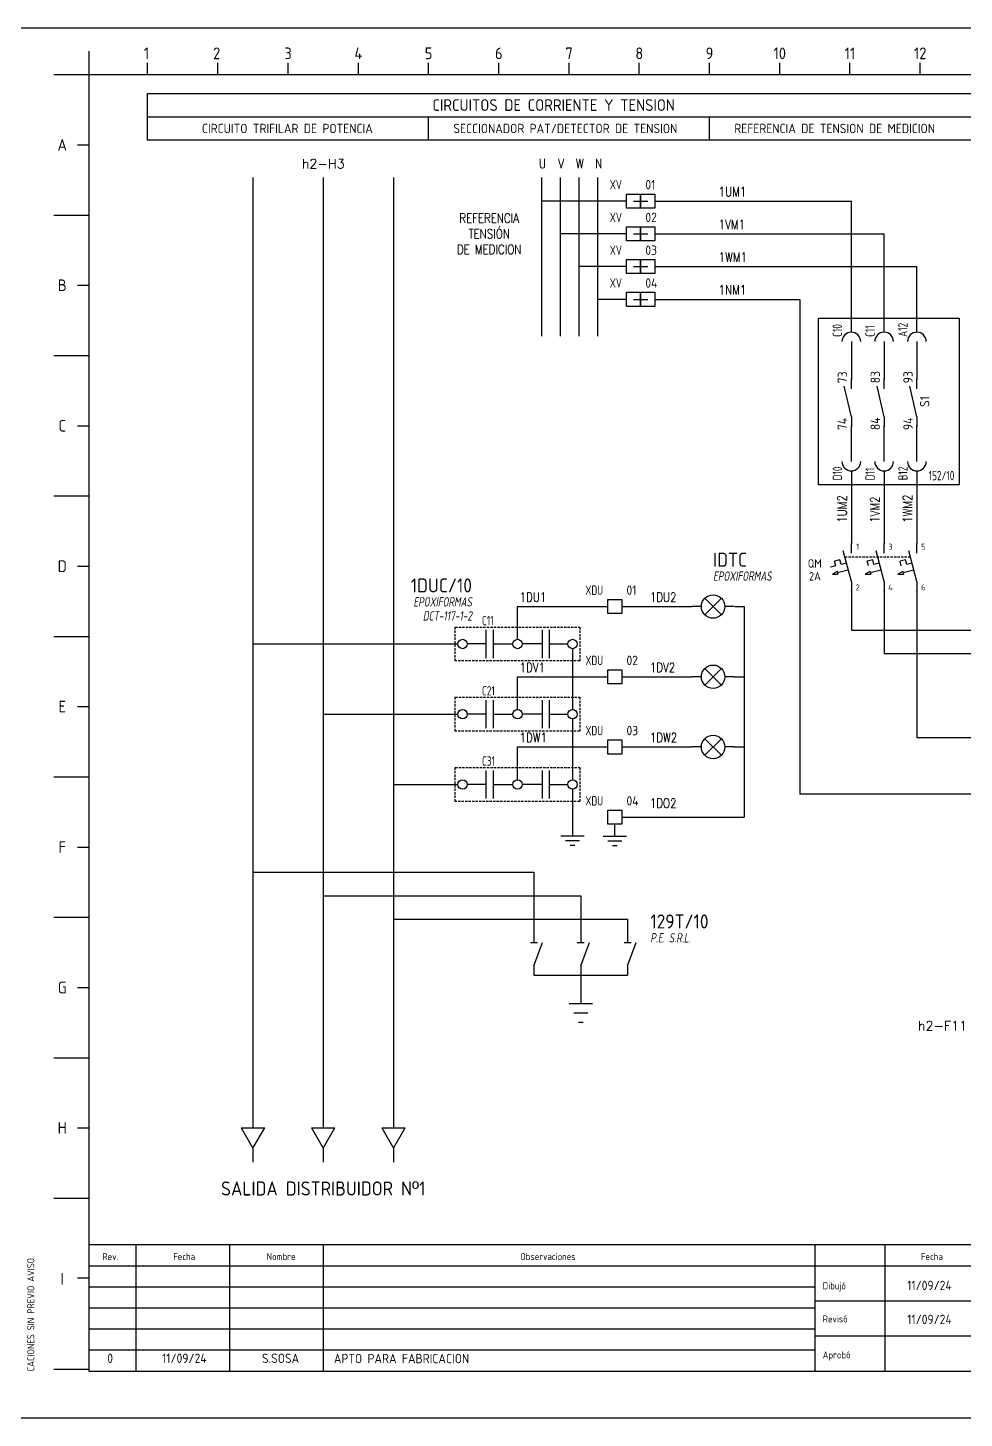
# Model space of a CAD drawing. Header units: millimetres. Extents: x 2272 to 7312, y -3839 to -3184.
# Drawn here: x 3123.4 to 3323.4, y -3492.6 to -3195.6 of the extents above; entities that cross this region are included whole.
import ezdxf
from ezdxf.enums import TextEntityAlignment as Align

# ---------------------------------------------------------------- set-up
doc = ezdxf.new("R2010")
doc.units = ezdxf.units.MM
doc.linetypes.add('DASHED', pattern=[0.75, 0.5, -0.25])
for name, color, linetype in [('AUXILIAR', 30, 'Continuous'), ('CABLES', 3, 'Continuous'), ('COTAS', 3, 'Continuous'), ('PRINCIPAL', 6, 'Continuous'), ('TEXTO', 3, 'Continuous'), ('TEXTOS', 3, 'Continuous')]:
    doc.layers.add(name, color=color, linetype=linetype)
doc.layers.add('CDO_110VCC', color=3, linetype='Continuous', lineweight=18)
doc.styles.add('ROMANS', font='isocp3.shx')
doc.styles.add('style1', font='arial.ttf', dxfattribs={"height": 1})
doc.styles.add('style2', font='romab___.ttf', dxfattribs={"height": 1})

# ---------------------------------------------------------------- blocks, each defined once
blk = doc.blocks.new('SECCIONADOR DE PAT')
for p, q in [((-10.75, 0), (-9.25, 0)), ((-10, -5), (-8.14, 0)), ((-0.75, 0), (0.75, 0)), ((0, -5), (1.86, 0)), ((9.25, 0), (10.75, 0)), ((10, -5), (11.86, 0)), ((-10, -5), (-10, -7)), ((0, -5), (0, -7)), ((10, -5), (10, -7)), ((-10, -7), (10, -7)), ((0, -7), (0, -13)), ((-2.5, -13), (2.5, -13)), ((-1.5, -15), (1.5, -15)), ((-0.5, -17), (0.5, -17))]:
    blk.add_line(p, q)
at = {"style": 'ROMANS'}
blk.add_attdef('129T', (14.86, 3), '', height=3, dxfattribs=at)
at = {"layer": 'TEXTO', "style": 'ROMANS', "oblique": 10, "width": 0.8}
blk.add_attdef('MARCA', (14.86, 0), '', height=2, dxfattribs=at)
blk = doc.blocks.new('*U196')
blk.add_lwpolyline([(-1.5, 3), (1.5, 3), (1.5, 0), (-1.5, 0)], close=True)
at = {"style": 'ROMANS', "width": 0.8}
blk.add_attdef('XA', text='', height=2, dxfattribs=at).set_placement((-2.5, 4), align=Align.RIGHT)
at = {"layer": 'TEXTO', "style": 'ROMANS'}
blk.add_attdef('BORNE', (2.5, 4), '', height=2, dxfattribs=at)
blk = doc.blocks.new('*U197')
blk.add_lwpolyline([(-1.5, 3), (1.5, 3), (1.5, 0), (-1.5, 0)], close=True)
at = {"style": 'ROMANS', "width": 0.8}
blk.add_attdef('XA', text='', height=2, dxfattribs=at).set_placement((-2.5, 4), align=Align.RIGHT)
at = {"layer": 'TEXTO', "style": 'ROMANS'}
blk.add_attdef('BORNE', (2.5, 4), '', height=2, dxfattribs=at)
blk = doc.blocks.new('*U198')
blk.add_lwpolyline([(-1.5, 3), (1.5, 3), (1.5, 0), (-1.5, 0)], close=True)
at = {"style": 'ROMANS', "width": 0.8}
blk.add_attdef('XA', text='', height=2, dxfattribs=at).set_placement((-2.5, 4), align=Align.RIGHT)
at = {"layer": 'TEXTO', "style": 'ROMANS'}
blk.add_attdef('BORNE', (2.5, 4), '', height=2, dxfattribs=at)
blk = doc.blocks.new('*U199')
blk.add_lwpolyline([(-1.5, 3), (1.5, 3), (1.5, 0), (-1.5, 0)], close=True)
at = {"style": 'ROMANS', "width": 0.8}
blk.add_attdef('XA', text='', height=2, dxfattribs=at).set_placement((-2.5, 4), align=Align.RIGHT)
at = {"layer": 'TEXTO', "style": 'ROMANS'}
blk.add_attdef('BORNE', (2.5, 4), '', height=2, dxfattribs=at)
blk = doc.blocks.new('TIERRA')
for p, q in [((147.5, 185.5), (152.5, 185.5)), ((148.5, 184.5), (151.5, 184.5)), ((149.5, 183.5), (150.5, 183.5))]:
    blk.add_line(p, q)
blk = doc.blocks.new('*U231')
for p, q in [((-6.75, 18), (-6.75, 12)), ((-5.25, 18), (-5.25, 12)), ((5.25, 18), (5.25, 12)), ((6.75, 18), (6.75, 12)), ((-6.75, 15), (-10.75, 15)), ((-5.25, 15), (-1, 15)), ((5.25, 15), (1, 15)), ((6.75, 15), (10.75, 15)), ((-6.75, 3), (-6.75, -3)), ((-5.25, 3), (-5.25, -3)), ((5.25, 3), (5.25, -3)), ((6.75, 3), (6.75, -3)), ((-6.75, 0), (-10.75, 0)), ((-5.25, 0), (-1, 0)), ((5.25, 0), (1, 0)), ((6.75, 0), (10.75, 0)), ((-6.75, -12), (-6.75, -18)), ((-5.25, -12), (-5.25, -18)), ((5.25, -12), (5.25, -18)), ((6.75, -12), (6.75, -18)), ((-6.75, -15), (-10.75, -15)), ((-5.25, -15), (-1, -15)), ((5.25, -15), (1, -15)), ((6.75, -15), (10.75, -15))]:
    blk.add_line(p, q)
for centre in [(-11.75, 15), (0, 15), (11.75, 15), (-11.75, 0), (0, 0), (11.75, 0), (-11.75, -15), (0, -15), (11.75, -15)]:
    blk.add_circle(centre, 1)
at = {"style": 'ROMANS', "width": 0.8}
for s, p in [('C11', (-7.6, 19)), ('C21', (-7.6, 4)), ('C31', (-7.6, -11))]:
    blk.add_text(s, height=2, dxfattribs=at).set_placement(p)
at = {"style": 'ROMANS'}
blk.add_attdef('1DUC', text='', height=3, dxfattribs=at).set_placement((-9.75, 26), align=Align.RIGHT)
at = {"layer": 'TEXTO', "style": 'ROMANS', "oblique": 10, "width": 0.8}
for tag, p in [('MARCA', (-9.75, 23)), ('MODELO', (-9.75, 20))]:
    blk.add_attdef(tag, text='', height=2, dxfattribs=at).set_placement(p, align=Align.RIGHT)
blk = doc.blocks.new('DETECTOR LUMINOSO')
for p, q in [((2, 0), (0, 0)), ((2.73, 1.77), (6.27, -1.77)), ((2.73, -1.77), (6.27, 1.77)), ((9, 0), (7, 0))]:
    blk.add_line(p, q)
blk.add_circle((4.5, 0), 2.5)
at = {"style": 'ROMANS'}
blk.add_attdef('INDICADOR', (4.5, 8.5), '', height=3, dxfattribs=at)
at = {"layer": 'TEXTO', "style": 'ROMANS', "oblique": 10, "width": 0.8}
blk.add_attdef('MARCA', (4.5, 5.5), '', height=2, dxfattribs=at)
blk = doc.blocks.new('*U188')
for p, q in [((-17.5, 0), (-12.5, 0)), ((-17.5, 0), (-15, -4.33)), ((-15, -4.33), (-12.5, 0)), ((-2.5, 0), (2.5, 0)), ((-2.5, 0), (0, -4.33)), ((0, -4.33), (2.5, 0)), ((12.5, 0), (17.5, 0)), ((12.5, 0), (15, -4.33)), ((15, -4.33), (17.5, 0))]:
    blk.add_line(p, q)
at = {"style": 'ROMANS'}
blk.add_attdef('MARCA', (20.5, 0), '', height=3, dxfattribs=at)
for tag, height, p in [('DISTRIBUIDOR', 3, (0, -15.33)), ('CABLE', 2.5, (0, -19.33))]:
    blk.add_attdef(tag, text='', height=height, dxfattribs=at).set_placement(p, align=Align.BOTTOM_CENTER)
at = {"layer": 'TEXTO', "style": 'ROMANS', "oblique": 10, "width": 0.8}
blk.add_attdef('MODELO', (20.5, -3), '', height=2, dxfattribs=at)
blk = doc.blocks.new('*U189')
blk.add_lwpolyline([(-1.5, 3), (1.5, 3), (1.5, 0), (-1.5, 0)], close=True)
at = {"style": 'ROMANS', "width": 0.8}
blk.add_attdef('XA', text='', height=2, dxfattribs=at).set_placement((-2.5, 4), align=Align.RIGHT)
at = {"layer": 'TEXTO', "style": 'ROMANS'}
blk.add_attdef('BORNE', (2.5, 4), '', height=2, dxfattribs=at)
blk = doc.blocks.new('*U190')
blk.add_lwpolyline([(-1.5, 3), (1.5, 3), (1.5, 0), (-1.5, 0)], close=True)
at = {"style": 'ROMANS', "width": 0.8}
blk.add_attdef('XA', text='', height=2, dxfattribs=at).set_placement((-2.5, 4), align=Align.RIGHT)
at = {"layer": 'TEXTO', "style": 'ROMANS'}
blk.add_attdef('BORNE', (2.5, 4), '', height=2, dxfattribs=at)
blk = doc.blocks.new('*U191')
blk.add_lwpolyline([(-1.5, 3), (1.5, 3), (1.5, 0), (-1.5, 0)], close=True)
at = {"style": 'ROMANS', "width": 0.8}
blk.add_attdef('XA', text='', height=2, dxfattribs=at).set_placement((-2.5, 4), align=Align.RIGHT)
at = {"layer": 'TEXTO', "style": 'ROMANS'}
blk.add_attdef('BORNE', (2.5, 4), '', height=2, dxfattribs=at)
blk = doc.blocks.new('*U192')
blk.add_lwpolyline([(-1.5, 3), (1.5, 3), (1.5, 0), (-1.5, 0)], close=True)
at = {"style": 'ROMANS', "width": 0.8}
blk.add_attdef('XA', text='', height=2, dxfattribs=at).set_placement((-2.5, 4), align=Align.RIGHT)
at = {"layer": 'TEXTO', "style": 'ROMANS'}
blk.add_attdef('BORNE', (2.5, 4), '', height=2, dxfattribs=at)
blk = doc.blocks.new('*U193')
blk.add_lwpolyline([(-1.5, 3), (1.5, 3), (1.5, 0), (-1.5, 0)], close=True)
at = {"style": 'ROMANS', "width": 0.8}
blk.add_attdef('XA', text='', height=2, dxfattribs=at).set_placement((-2.5, 4), align=Align.RIGHT)
at = {"layer": 'TEXTO', "style": 'ROMANS'}
blk.add_attdef('BORNE', (2.5, 4), '', height=2, dxfattribs=at)
blk = doc.blocks.new('*U194')
blk.add_lwpolyline([(-1.5, 3), (1.5, 3), (1.5, 0), (-1.5, 0)], close=True)
at = {"style": 'ROMANS', "width": 0.8}
blk.add_attdef('XA', text='', height=2, dxfattribs=at).set_placement((-2.5, 4), align=Align.RIGHT)
at = {"layer": 'TEXTO', "style": 'ROMANS'}
blk.add_attdef('BORNE', (2.5, 4), '', height=2, dxfattribs=at)
blk = doc.blocks.new('*U195')
blk.add_lwpolyline([(-1.5, 3), (1.5, 3), (1.5, 0), (-1.5, 0)], close=True)
at = {"style": 'ROMANS', "width": 0.8}
blk.add_attdef('XA', text='', height=2, dxfattribs=at).set_placement((-2.5, 4), align=Align.RIGHT)
at = {"layer": 'TEXTO', "style": 'ROMANS'}
blk.add_attdef('BORNE', (2.5, 4), '', height=2, dxfattribs=at)
blk = doc.blocks.new('*U173')
blk.add_lwpolyline([(-1.5, 3), (1.5, 3), (1.5, 0), (-1.5, 0)], close=True)
at = {"style": 'ROMANS', "width": 0.8}
blk.add_attdef('XA', text='', height=2, dxfattribs=at).set_placement((-2.5, 4), align=Align.RIGHT)
at = {"layer": 'TEXTO', "style": 'ROMANS'}
blk.add_attdef('BORNE', (2.5, 4), '', height=2, dxfattribs=at)
blk = doc.blocks.new('A3-Funcional')
at = {"color": 1, "linetype": 'Continuous'}
for p, q in [((25, 287), (410, 287)), ((25, 10), (25, 287)), ((410, 37), (25, 37)), ((410, 10), (25, 10))]:
    blk.add_line(p, q, dxfattribs=at)
at = {"color": 2, "linetype": 'Continuous'}
for p, q in [((35, 37), (35, 10)), ((55, 37), (55, 10)), ((75, 37), (75, 10)), ((195, 10), (195, 37)), ((180, 32.5), (25, 32.5)), ((235, 32.5), (180, 32.5)), ((180, 28), (25, 28)), ((235, 25), (180, 25)), ((180, 23.5), (25, 23.5)), ((180, 19), (25, 19)), ((235, 17.5), (180, 17.5)), ((180, 14.5), (25, 14.5))]:
    blk.add_line(p, q, dxfattribs=at)
at = {"color": 1}
blk.add_line((180, 37), (180, 10), dxfattribs=at)
blk.add_line((180, 37), (180, 10), dxfattribs=at)
at = {"color": 11}
blk.add_lwpolyline([(0, 0), (0, 297), (420, 297), (420, 0)], close=True, dxfattribs=at)
at = {"layer": 'TEXTOS'}
blk.add_line((25, 287), (25, 292), dxfattribs=at)
at = {"layer": 'TEXTOS', "color": 3}
for p, q in [((37.5, 287), (37.5, 289.5)), ((52.5, 287), (52.5, 289.5)), ((67.5, 287), (67.5, 289.5)), ((82.5, 287), (82.5, 289.5)), ((97.5, 287), (97.5, 289.5)), ((112.5, 287), (112.5, 289.5)), ((127.5, 287), (127.5, 289.5)), ((142.5, 287), (142.5, 289.5)), ((157.5, 287), (157.5, 289.5)), ((172.5, 287), (172.5, 289.5)), ((187.5, 287), (187.5, 289.5)), ((202.5, 287), (202.5, 289.5)), ((17.5, 287), (25, 287)), ((22.5, 272), (25, 272)), ((17.5, 257), (25, 257)), ((22.5, 242), (25, 242)), ((17.5, 227), (25, 227)), ((22.5, 212), (25, 212)), ((17.5, 197), (25, 197)), ((22.5, 182), (25, 182)), ((17.5, 167), (25, 167)), ((22.5, 152), (25, 152)), ((17.5, 137), (25, 137)), ((22.5, 122), (25, 122)), ((17.5, 107), (25, 107)), ((22.5, 92), (25, 92)), ((17.5, 77), (25, 77)), ((22.5, 62), (25, 62)), ((17.5, 47), (25, 47)), ((22.5, 30), (25, 30)), ((17.5, 10.5), (25, 10.5))]:
    blk.add_line(p, q, dxfattribs=at)
at = {"layer": 'TEXTOS', "color": 3, "style": 'ROMANS'}
for s, p in [('1', (37.25, 290.3)), ('2', (52.25, 290.3)), ('3', (67.5, 290.3)), ('4', (82.5, 290.3)), ('5', (97.5, 290.3)), ('6', (112.5, 290.3)), ('7', (127.5, 290.3)), ('8', (142.5, 290.3)), ('9', (157.5, 290.3)), ('10', (172.5, 290.3)), ('11', (187.5, 290.3)), ('12', (202.5, 290.3))]:
    blk.add_text(s, height=2.5, dxfattribs=at).set_placement(p, align=Align.CENTER)
for s, p in [('A', (19.26, 272)), ('B', (19.26, 242)), ('C', (19.26, 212)), ('D', (19.26, 182)), ('E', (19.26, 152)), ('F', (19.26, 122)), ('G', (19.26, 92)), ('H', (19.26, 62)), ('I', (19.26, 29.78))]:
    blk.add_text(s, height=2.5, dxfattribs=at).set_placement(p, align=Align.MIDDLE)
at = {"layer": 'TEXTOS', "color": 3, "linetype": 'Continuous', "style": 'ROMANS'}
blk.add_text('CACIONES SIN PREVIO AVISO.', height=1.5, rotation=90, dxfattribs=at).set_placement((13.29, 10.01))
at = {"layer": 'TEXTOS', "color": 4, "linetype": 'Continuous', "style": 'ROMANS'}
for s, p in [('Rev.', (27.84, 33.77)), ('Dibujó', (181.68, 27.53)), ('Revisó', (181.68, 20.45)), ('Aprobó', (181.68, 12.77))]:
    blk.add_text(s, height=1.5, dxfattribs=at).set_placement(p)
for s, p in [('Fecha', (45.3, 34.53)), ('Nombre', (66, 34.53)), ('Observaciones', (123, 34.53)), ('Fecha', (205, 34.53))]:
    blk.add_text(s, height=1.5, dxfattribs=at).set_placement(p, align=Align.MIDDLE)
at = {"layer": 'TEXTOS', "color": 7, "linetype": 'Continuous', "style": 'style2', "width": 0.8}
blk.add_attdef('CLIENTE', (295.02, 31.81), '', height=3.5, dxfattribs=at)
at = {"layer": 'TEXTOS', "color": 7, "style": 'style2'}
blk.add_attdef('NºOBRA', text='', height=4, dxfattribs=at).set_placement((380.19, 28), align=Align.CENTER)
at = {"layer": 'TEXTOS', "color": 7, "linetype": 'Continuous', "style": 'style1'}
for tag, p in [('0/0', (403.7, 28)), ('1088-01MP01', (379.98, 18.5)), ('REVCLIENTE', (403.7, 18.5)), ('1088-01MP01', (379.98, 11.43)), ('REV', (403.7, 11.19))]:
    blk.add_attdef(tag, text='', height=2.5, dxfattribs=at).set_placement(p, align=Align.CENTER)
at = {"layer": 'TEXTOS', "style": 'ROMANS'}
for tag, p in [('04/01/01', (204.48, 27.37)), ('NAMEDIB', (224.48, 27.33)), ('FECHREV', (204.48, 20.11)), ('NAMEREV', (224.48, 20.1)), ('FECHAPR', (204.48, 12.61)), ('NAMEAPR', (224.48, 12.6))]:
    blk.add_attdef(tag, text='', height=2, dxfattribs=at).set_placement(p, align=Align.CENTER)
at = {"layer": 'TEXTOS', "color": 7, "style": 'style1'}
blk.add_attdef('OBRA', (295.02, 26.8), '', height=2.5, dxfattribs=at)
at = {"layer": 'TEXTOS', "color": 7, "style": 'style1', "width": 0.85}
for tag, p in [('DESCRIPCION1', (332.01, 20.37)), ('DESCRIPCION2', (332.01, 16.29)), ('DESCRIPCION3', (332.01, 12.18))]:
    blk.add_attdef(tag, text='', height=2.5, dxfattribs=at).set_placement(p, align=Align.CENTER)

msp = doc.modelspace()

# ---------------------------------------------------------------- linework, layer by layer
for p, q in [((3252.79, -3232.56), (3255.79, -3232.56)), ((3252.79, -3239.56), (3255.79, -3239.56)), ((3252.79, -3246.56), (3255.79, -3246.56)), ((3252.79, -3253.56), (3255.79, -3253.56)), ((3299.29, -3260.58), (3299.29, -3257.58)), ((3306.29, -3260.58), (3306.29, -3257.58)), ((3313.29, -3260.58), (3313.29, -3257.58)), ((3299.29, -3290.21), (3299.29, -3293.21)), ((3306.29, -3290.21), (3306.29, -3293.21)), ((3313.29, -3290.21), (3313.29, -3293.21)), ((3239.76, -3328.18), (3239.76, -3341.18)), ((3239.76, -3343.18), (3239.76, -3356.18)), ((3239.76, -3358.18), (3239.76, -3368.18)), ((3171.5, -3434.89), (3171.5, -3437.89)), ((3186.5, -3434.89), (3186.5, -3437.89)), ((3201.5, -3434.89), (3201.5, -3437.89))]:
    msp.add_line(p, q)
at = {"linetype": 'Continuous'}
for p, q in [((3299.29, -3278.64), (3297.79, -3272.14)), ((3299.29, -3272.64), (3299.29, -3270.64)), ((3306.29, -3278.64), (3304.79, -3272.14)), ((3306.29, -3272.64), (3306.29, -3270.64)), ((3313.29, -3278.64), (3311.79, -3272.14)), ((3313.29, -3272.64), (3313.29, -3270.64)), ((3299.29, -3278.64), (3299.29, -3280.64)), ((3306.29, -3278.64), (3306.29, -3280.64)), ((3313.29, -3278.64), (3313.29, -3280.64))]:
    msp.add_line(p, q, dxfattribs=at)
at = {"color": 4, "linetype": 'Continuous'}
for p, q in [((3299.29, -3313.81), (3297.56, -3307.28)), ((3299.29, -3307.81), (3299.29, -3305.81)), ((3306.29, -3313.81), (3304.56, -3307.28)), ((3306.29, -3307.81), (3306.29, -3305.81)), ((3313.29, -3313.81), (3311.56, -3307.28)), ((3313.29, -3307.81), (3313.29, -3305.81)), ((3295.96, -3310.48), (3294.86, -3310.75)), ((3295.96, -3310.48), (3295.7, -3309.46)), ((3298.64, -3311.39), (3296.34, -3311.97)), ((3297.11, -3310.19), (3296.85, -3309.17)), ((3298.26, -3309.9), (3297.11, -3310.19)), ((3302.96, -3310.48), (3302.7, -3309.46)), ((3305.64, -3311.39), (3303.34, -3311.97)), ((3304.11, -3310.19), (3303.85, -3309.17)), ((3305.26, -3309.9), (3304.11, -3310.19)), ((3309.96, -3310.48), (3309.7, -3309.46)), ((3312.64, -3311.39), (3310.34, -3311.97)), ((3311.11, -3310.19), (3310.85, -3309.17)), ((3312.26, -3309.9), (3311.11, -3310.19)), ((3296.26, -3311.67), (3295.25, -3312.28)), ((3295.25, -3312.28), (3296.43, -3312.26)), ((3296.26, -3311.67), (3296.43, -3312.26)), ((3299.29, -3313.81), (3299.29, -3315.81)), ((3303.26, -3311.67), (3302.25, -3312.28)), ((3302.25, -3312.28), (3303.43, -3312.26)), ((3303.26, -3311.67), (3303.43, -3312.26)), ((3306.29, -3313.81), (3306.29, -3315.81)), ((3310.26, -3311.67), (3309.25, -3312.28)), ((3309.25, -3312.28), (3310.43, -3312.26)), ((3310.26, -3311.67), (3310.43, -3312.26)), ((3313.29, -3313.81), (3313.29, -3315.81))]:
    msp.add_line(p, q, dxfattribs=at)
at = {"color": 4}
for p, q in [((3296.85, -3309.17), (3295.7, -3309.46)), ((3303.85, -3309.17), (3302.7, -3309.46)), ((3310.85, -3309.17), (3309.7, -3309.46))]:
    msp.add_line(p, q, dxfattribs=at)
at = {"color": 1}
for p, q in [((3171.5, -3375.95), (3231.5, -3375.95)), ((3231.5, -3375.95), (3231.5, -3390.95)), ((3186.5, -3380.95), (3241.5, -3380.95)), ((3241.5, -3380.95), (3241.5, -3390.95)), ((3201.5, -3385.95), (3251.5, -3385.95)), ((3251.5, -3385.95), (3251.5, -3390.95))]:
    msp.add_line(p, q, dxfattribs=at)
at = {"linetype": 'DASHED'}
for points in [[(3214.69, -3323.55), (3241.29, -3323.55), (3241.29, -3330.8), (3214.69, -3330.8)], [(3214.69, -3338.55), (3241.29, -3338.55), (3241.29, -3345.8), (3214.69, -3345.8)], [(3214.69, -3353.55), (3241.29, -3353.55), (3241.29, -3360.8), (3214.69, -3360.8)]]:
    msp.add_lwpolyline(points, close=True, dxfattribs=at)
for centre, start, end in [((3299.29, -3262.58), 0, 180), ((3306.29, -3262.58), 0, 180), ((3313.29, -3262.58), 0, 180), ((3299.29, -3288.21), 180, 0), ((3306.29, -3288.21), 180, 0), ((3313.29, -3288.21), 180, 0)]:
    msp.add_arc(centre, 2, start, end)
at = {"linetype": 'Continuous'}
for p in [(3299.29, -3270.64), (3306.29, -3270.64), (3313.29, -3270.64), (3299.29, -3280.64), (3306.29, -3280.64), (3313.29, -3280.64)]:
    msp.add_point(p, dxfattribs=at)
at = {"color": 4, "linetype": 'Continuous'}
for p in [(3299.29, -3305.81), (3306.29, -3305.81), (3313.29, -3305.81), (3299.29, -3315.81), (3306.29, -3315.81), (3313.29, -3315.81)]:
    msp.add_point(p, dxfattribs=at)
for points in [[(3296.43, -3312.26), (3296.26, -3311.67), (3295.25, -3312.28), (3296.43, -3312.26)], [(3303.43, -3312.26), (3303.26, -3311.67), (3302.25, -3312.28), (3303.43, -3312.26)], [(3310.43, -3312.26), (3310.26, -3311.67), (3309.25, -3312.28), (3310.43, -3312.26)]]:
    msp.add_solid(points, dxfattribs=at)
at = {"layer": 'AUXILIAR'}
for p, q in [((3233.1, -3227.56), (3233.1, -3261.39)), ((3237.1, -3227.56), (3237.1, -3261.39)), ((3241.1, -3227.56), (3241.1, -3261.39)), ((3245.1, -3227.56), (3245.1, -3261.39)), ((3251.29, -3232.56), (3233.1, -3232.56)), ((3257.29, -3232.56), (3273.29, -3232.56)), ((3273.29, -3232.56), (3299.29, -3232.56)), ((3299.29, -3257.58), (3299.29, -3232.56)), ((3251.29, -3239.56), (3237.1, -3239.56)), ((3257.29, -3239.56), (3273.29, -3239.56)), ((3273.29, -3239.56), (3306.29, -3239.56)), ((3306.29, -3257.58), (3306.29, -3239.56)), ((3251.29, -3246.56), (3241.1, -3246.56)), ((3257.29, -3246.56), (3273.29, -3246.56)), ((3273.29, -3246.56), (3313.29, -3246.56)), ((3313.29, -3257.58), (3313.29, -3246.56)), ((3251.29, -3253.56), (3245.1, -3253.56)), ((3257.29, -3253.56), (3288.29, -3253.56)), ((3288.29, -3253.56), (3288.29, -3359.23)), ((3299.29, -3264.08), (3299.29, -3270.64)), ((3306.29, -3264.08), (3306.29, -3270.64)), ((3313.29, -3264.08), (3313.29, -3270.64)), ((3299.29, -3286.71), (3299.29, -3280.64)), ((3306.29, -3286.71), (3306.29, -3280.64)), ((3313.29, -3286.71), (3313.29, -3280.64)), ((3299.29, -3293.21), (3299.29, -3305.81)), ((3306.29, -3293.21), (3306.29, -3305.81)), ((3313.29, -3293.21), (3313.29, -3305.81)), ((3299.29, -3315.81), (3299.29, -3324.23)), ((3306.29, -3315.81), (3306.29, -3329.23)), ((3313.29, -3315.81), (3313.29, -3347.23)), ((3228.01, -3326.18), (3228.01, -3319.18)), ((3228.01, -3319.18), (3247.26, -3319.18)), ((3250.26, -3319.18), (3265.26, -3319.18)), ((3274.4, -3319.18), (3276.4, -3319.18)), ((3276.4, -3319.18), (3276.4, -3364.18)), ((3299.29, -3324.23), (3339.92, -3324.23)), ((3171.5, -3327.18), (3215.26, -3327.18)), ((3306.29, -3329.23), (3339.92, -3329.23)), ((3228.01, -3341.18), (3228.01, -3334.18)), ((3228.01, -3334.18), (3247.26, -3334.18)), ((3250.26, -3334.18), (3265.26, -3334.18)), ((3274.26, -3334.18), (3276.4, -3334.18)), ((3186.5, -3342.18), (3215.26, -3342.18)), ((3228.01, -3356.18), (3228.01, -3349.18)), ((3228.01, -3349.18), (3247.26, -3349.18)), ((3250.26, -3349.18), (3265.26, -3349.18)), ((3274.26, -3349.18), (3276.4, -3349.18)), ((3339.92, -3347.23), (3313.29, -3347.23)), ((3201.5, -3357.18), (3215.26, -3357.18)), ((3339.92, -3359.23), (3288.29, -3359.23)), ((3250.26, -3364.18), (3276.4, -3364.18)), ((3248.76, -3368.25), (3248.76, -3365.68))]:
    msp.add_line(p, q, dxfattribs=at)
at = {"layer": 'AUXILIAR', "linetype": 'DASHED'}
msp.add_line((3297.9, -3308.53), (3311.9, -3308.53), dxfattribs=at)
at = {"layer": 'AUXILIAR'}
msp.add_lwpolyline([(3292.29, -3293.21), (3292.29, -3257.58), (3322.29, -3257.58), (3322.29, -3293.21)], close=True, dxfattribs=at)
at = {"layer": 'COTAS'}
for p, q in [((3149, -3214.56), (3494, -3214.56)), ((3209, -3219.56), (3209, -3214.56)), ((3269, -3219.56), (3269, -3214.56))]:
    msp.add_line(p, q, dxfattribs=at)
msp.add_lwpolyline([(3149, -3209.56), (3494, -3209.56), (3494, -3219.56), (3149, -3219.56)], close=True, dxfattribs=at)
at = {"layer": 'PRINCIPAL'}
for p, q in [((3171.5, -3227.56), (3171.5, -3430.56)), ((3186.5, -3227.56), (3186.5, -3430.56)), ((3201.5, -3227.56), (3201.5, -3430.56)), ((3299.29, -3262.58), (3299.29, -3264.08)), ((3306.29, -3262.58), (3306.29, -3264.08)), ((3313.29, -3262.58), (3313.29, -3264.08)), ((3299.29, -3288.21), (3299.29, -3286.71)), ((3306.29, -3288.21), (3306.29, -3286.71)), ((3313.29, -3288.21), (3313.29, -3286.71))]:
    msp.add_line(p, q, dxfattribs=at)

# ---------------------------------------------------------------- block references
ref = msp.add_blockref('A3-Funcional', (3111.5, -3492.56))
ref.add_attrib('04/01/01', '11/09/24', dxfattribs={"layer": 'TEXTOS', "height": 2, "style": 'ROMANS'}).set_placement((3315.98, -3465.19), align=Align.CENTER)
ref.add_attrib('FECHREV', '11/09/24', dxfattribs={"layer": 'TEXTOS', "height": 2, "style": 'ROMANS'}).set_placement((3315.98, -3472.45), align=Align.CENTER)
for name, p, values in [('*U189', (3252.79, -3234.06), {'XA': 'XV', 'BORNE': '01'}), ('*U191', (3252.79, -3241.06), {'XA': 'XV', 'BORNE': '02'}), ('*U193', (3252.79, -3248.06), {'XA': 'XV', 'BORNE': '03'}), ('*U195', (3252.79, -3255.06), {'XA': 'XV', 'BORNE': '04'}), ('DETECTOR LUMINOSO', (3265.26, -3319.18), {'INDICADOR': 'IDTC', 'MARCA': 'EPOXIFORMAS'}), ('*U231', (3228.01, -3342.18), {'1DUC': '1DUC/10', 'MARCA': 'EPOXIFORMAS', 'MODELO': 'DCT-117-1-2'}), ('*U196', (3248.76, -3320.68), {'XA': 'XDU', 'BORNE': '01'}), ('*U197', (3248.76, -3335.68), {'XA': 'XDU', 'BORNE': '02'}), ('*U198', (3248.76, -3350.68), {'XA': 'XDU', 'BORNE': '03'}), ('*U199', (3248.76, -3365.68), {'XA': 'XDU', 'BORNE': '04'}), ('SECCIONADOR DE PAT', (3241.5, -3390.95), {'129T': '129T/10', 'MARCA': 'P.E. S.R.L.'})]:
    msp.add_blockref(name, p).add_auto_attribs(values)
for name, p in [('*U190', (3255.79, -3234.06)), ('*U192', (3255.79, -3241.06)), ('*U194', (3255.79, -3248.06)), ('*U173', (3255.79, -3255.06)), ('DETECTOR LUMINOSO', (3265.26, -3334.18)), ('DETECTOR LUMINOSO', (3265.26, -3349.18)), ('TIERRA', (3089.76, -3553.68)), ('TIERRA', (3098.76, -3553.75))]:
    msp.add_blockref(name, p)
ref = msp.add_blockref('*U188', (3186.5, -3430.56))
ref.add_attrib('DISTRIBUIDOR', 'SALIDA DISTRIBUIDOR Nº1', dxfattribs={"height": 3, "style": 'ROMANS'}).set_placement((3186.5, -3445.89), align=Align.BOTTOM_CENTER)

# ---------------------------------------------------------------- texts
at = {"char_height": 2, "width": 6, "rotation": 90, "style": 'ROMANS'}
for s, insert, attachment_point in [('{\\W0.8;C10}', (3297.29, -3261.58), 7), ('{\\W0.8;C11}', (3304.29, -3261.58), 7), ('{\\W0.8;A12}', (3311.29, -3261.58), 7), ('73', (3298.39, -3271.49), 7), ('83', (3305.39, -3271.49), 7), ('93', (3312.39, -3271.49), 7), ('S1', (3314.95, -3275.39), 5), ('84', (3305.39, -3281.49), 7), ('94', (3312.39, -3281.49), 7), ('74', (3298.39, -3281.49), 7), ('{\\W0.8;D10}', (3297.29, -3292.21), 7), ('{\\W0.8;D11}', (3304.29, -3292.21), 7), ('{\\W0.8;B12}', (3311.29, -3292.21), 7)]:
    msp.add_mtext(s, dxfattribs=dict(at, insert=insert, attachment_point=attachment_point))
at = {"linetype": 'Continuous', "style": 'ROMANS'}
for tag, p in [('1', (3300.64, -3305.76)), ('3', (3307.64, -3305.76)), ('5', (3314.64, -3305.76)), ('2', (3300.64, -3314.45)), ('4', (3307.64, -3314.45)), ('6', (3314.64, -3314.45))]:
    msp.add_attdef(tag, text='X2', height=1.3, dxfattribs=at).set_placement(p, align=Align.TOP_CENTER)
at = {"linetype": 'Continuous', "style": 'ROMANS', "flags": 1}
msp.add_attdef('QM', text='XXX', height=1.8, dxfattribs=at).set_placement((3291.47, -3310.88), align=Align.CENTER)
at = {"linetype": 'Continuous', "style": 'ROMANS'}
msp.add_attdef('2A', text='XXX', height=1.8, dxfattribs=at).set_placement((3291.51, -3313.62), align=Align.CENTER)
at = {"layer": 'CABLES', "char_height": 2, "width": 17.7903, "style": 'ROMANS'}
for s, insert, attachment_point in [('{\\Fromans|c0;\\W0.8;U}', (3233.31, -3225.56), 8), ('{\\Fromans|c0;\\W0.8;V}', (3237.31, -3225.56), 8), ('{\\Fromans|c0;\\W0.8;W}', (3241.31, -3225.56), 8), ('{\\Fromans|c0;\\W0.8;N}', (3245.31, -3225.56), 8), ('{\\Fromans|c0;\\W0.8;1UM1}', (3270.96, -3231.56), 7), ('{\\Fromans|c0;\\W0.8;1VM1}', (3270.96, -3238.56), 7), ('{\\Fromans|c0;\\W0.8;1WM1}', (3270.96, -3245.56), 7), ('{\\Fromans|c0;\\W0.8;1NM1}', (3270.96, -3252.56), 7), ('{\\Fromans|c0;\\W0.8;1DU1}', (3228.45, -3318.18), 7), ('{\\Fromans|c0;\\W0.8;1DU2}', (3256.26, -3318.18), 7), ('{\\Fromans|c0;\\W0.8;1DV1}', (3228.45, -3333.18), 7), ('{\\Fromans|c0;\\W0.8;1DV2}', (3256.26, -3333.18), 7), ('{\\Fromans|c0;\\W0.8;1DW1}', (3228.45, -3348.18), 7), ('{\\Fromans|c0;\\W0.8;1DW2}', (3256.26, -3348.18), 7), ('{\\Fromans|c0;\\W0.8;1DO2}', (3256.26, -3362.18), 7)]:
    msp.add_mtext(s, dxfattribs=dict(at, insert=insert, attachment_point=attachment_point))
at = {"layer": 'CABLES', "char_height": 2, "width": 17.7903, "attachment_point": 7, "rotation": 90, "style": 'ROMANS'}
for s, insert in [('{\\Fromans|c0;\\W0.8;1UM2}', (3298.3, -3301.29)), ('{\\Fromans|c0;\\W0.8;1VM2}', (3305.3, -3301.29)), ('{\\Fromans|c0;\\W0.8;1WM2}', (3312.3, -3301.29))]:
    msp.add_mtext(s, dxfattribs=dict(at, insert=insert))
at = {"layer": 'CDO_110VCC', "style": 'ROMANS', "width": 0.8}
msp.add_attdef('152/10', text='152/10', height=2, dxfattribs=at).set_placement((3321.29, -3290.21), align=Align.TOP_RIGHT)
at = {"layer": 'COTAS', "style": 'ROMANS'}
for s, height, p in [('CIRCUITOS DE CORRIENTE Y TENSION', 2.5, (3209.81, -3213.31)), ('CIRCUITO TRIFILAR DE POTENCIA', 2, (3160.59, -3218.06)), ('SECCIONADOR PAT/DETECTOR DE TENSION', 2, (3214.29, -3218.06)), ('REFERENCIA DE TENSION DE MEDICION', 2, (3274.29, -3218.06))]:
    msp.add_text(s, height=height, dxfattribs=at).set_placement(p)
at = {"layer": 'COTAS', "char_height": 2, "width": 92.5, "attachment_point": 5, "style": 'ROMANS'}
for s, insert in [('{\\Fromans|c0;h2-H3}', (3186.5, -3224.59)), ('{\\Fromans|c0;\\W0.8;REFERENCIA\\PTENSIÓN\\PDE MEDICION }', (3221.94, -3239.56)), ('{\\Fromans|c0;h2-F11}', (3318.77, -3408.73))]:
    msp.add_mtext(s, dxfattribs=dict(at, insert=insert))
at = {"layer": 'TEXTOS', "char_height": 2, "attachment_point": 5, "style": 'ROMANS'}
for s, width, insert in [('0', 10.7021, (3140.99, -3479.76)), ('\\A1;11/09/24', 10.5263, (3156.84, -3479.76)), ('S.SOSA', 10.5263, (3177.39, -3479.76)), ('APTO PARA FABRICACION', 40.0316, (3203.22, -3479.82))]:
    msp.add_mtext_dynamic_manual_height_columns(s, width=width, gutter_width=10, heights=[0], dxfattribs=dict(at, insert=insert))

doc.saveas('drawing.dxf')
